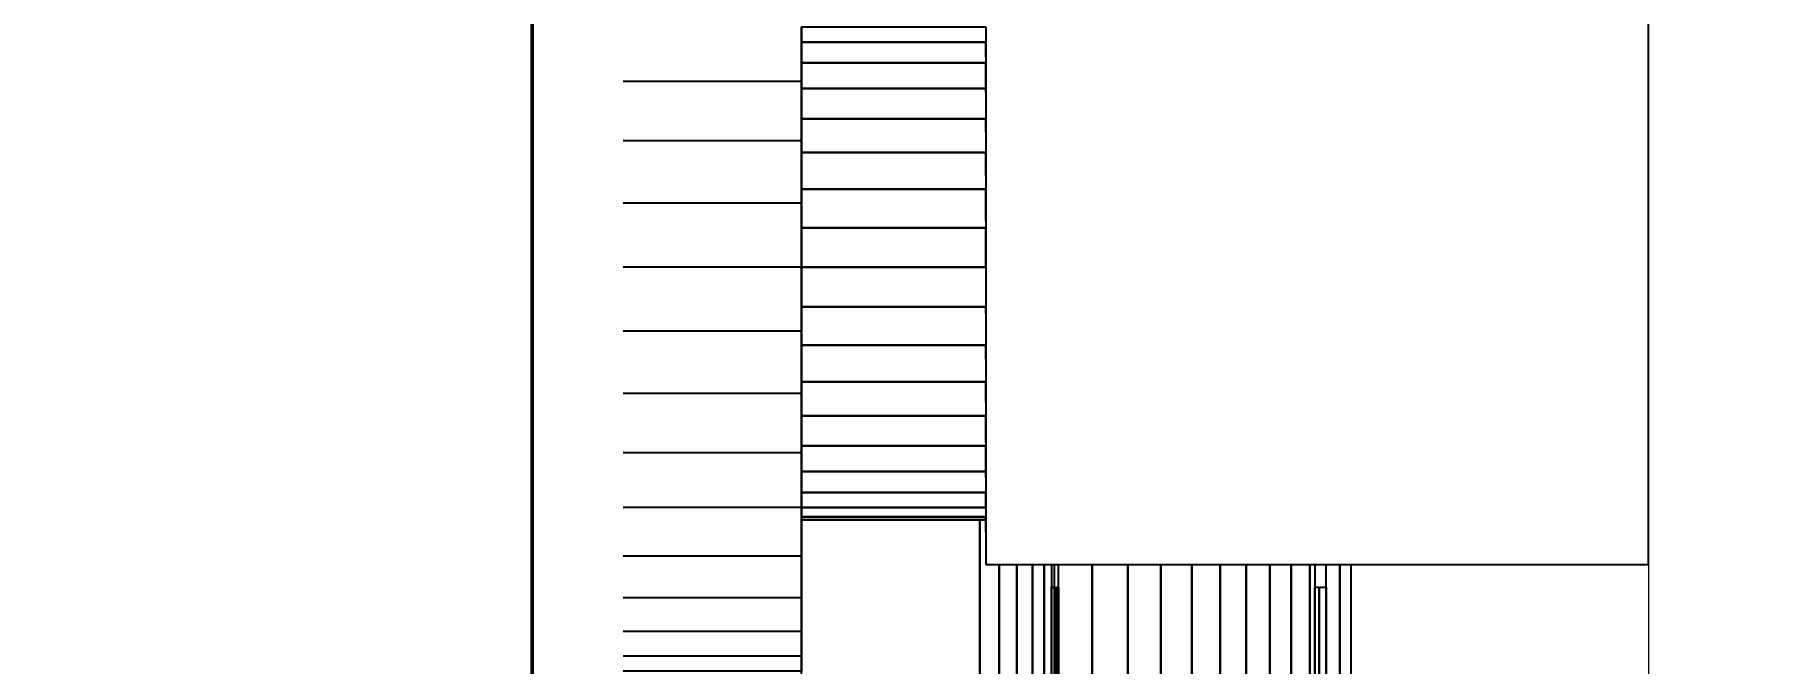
# Model space of a CAD drawing. Header units: millimetres. Extents: x 14929 to 124997, y 1647 to 25134.
# Drawn here: x 15139.44 to 15154.29, y 20472.2 to 20477.62 of the extents above; entities that cross this region are included whole.
import ezdxf

# ---------------------------------------------------------------- set-up
doc = ezdxf.new("R2010")
doc.units = ezdxf.units.MM
doc.layers.add('Moveis', color=1, linetype='Continuous', lineweight=9)
doc.layers.add('Parede Baixa', color=5, linetype='Continuous', lineweight=50)
doc.layers.add('Piso', color=55, linetype='Continuous')
doc.styles.add('Valéria', font='romantic.ttf', dxfattribs={"height": 10})
doc.dimstyles.new('Cota - 50', dxfattribs={"dimtxt": 10, "dimasz": 5, "dimexe": 10, "dimexo": 20, "dimgap": 5, "dimtad": 1, "dimtxsty": 'Valéria', "dimblk": 'DOT', "dimcen": 0, "dimclrd": 12, "dimclre": 12, "dimclrt": 2, "dimazin": 2, "dimtfac": 1, "dimtix": 1, "dimtmove": 0, "dimatfit": 3, "dimldrblk": 'DOT', "dimfxl": 1, "dimarcsym": 0})

# ---------------------------------------------------------------- blocks, each defined once
blk = doc.blocks.new('_Dot')
at = {"color": 0, "linetype": 'ByBlock', "lineweight": -2}
blk.add_line((-0.5, 0), (-1, 0), dxfattribs=at)
at = {"color": 0, "linetype": 'ByBlock', "const_width": 0.5}
blk.add_lwpolyline([(-0.25, 0, 1), (0.25, 0, 1)], format="xyb", close=True, dxfattribs=at)
blk = doc.blocks.new('*D722')
at = {"color": 12, "lineweight": -2, "transparency": 16777216}
for p, q in [((15123.725, 20599.407), (15092.194, 20599.407)), ((15102.194, 20354.407), (15102.194, 20594.407)), ((15123.725, 20349.407), (15092.194, 20349.407))]:
    blk.add_line(p, q, dxfattribs=at)
at = {"layer": 'Defpoints', "color": 0, "transparency": 16777216}
for p in [(15102.194, 20599.407), (15143.725, 20599.407), (15143.725, 20349.407)]:
    blk.add_point(p, dxfattribs=at)
at = {"color": 12, "lineweight": -2, "transparency": 16777216, "xscale": 5, "yscale": 5, "zscale": 5}
for p, rotation in [((15102.194, 20599.407), 90), ((15102.194, 20349.407), 270)]:
    blk.add_blockref('_Dot', p, dxfattribs=dict(at, rotation=rotation))
at = {"color": 2, "transparency": 16777216, "insert": (15091.996, 20474.407), "char_height": 10, "attachment_point": 5, "rotation": 90, "style": 'Valéria'}
blk.add_mtext('{\\fRomantic|b1|i0|c2|p2;250}', dxfattribs=at)

msp = doc.modelspace()

# ---------------------------------------------------------------- hatches: boundary and pattern name
at = {"layer": 'Piso'}
h = msp.add_hatch(dxfattribs=at)
h.set_pattern_fill('ANSI37', color=256, scale=13.33333, angle=-45)
h.paths.add_polyline_path([(15143.725, 20429.733), (15303.725, 20428.97), (15302.831, 20406.905), (15301.29, 20406.059), (15301.29, 20400.14), (15298.659, 20400.14), (15291.911, 20399.632), (15291.911, 20398.505), (15263.685, 20398.505), (15263.685, 20411.076), (15233.003, 20411.076), (15233.003, 20380.333), (15263.685, 20380.333), (15263.685, 20392.905), (15291.911, 20392.905), (15291.911, 20391.778), (15295.921, 20391.778), (15298.659, 20391.269), (15301.29, 20391.269), (15301.29, 20385.35), (15301.044, 20384.68), (15302.831, 20384.505), (15303.725, 20349.407), (15143.725, 20349.407)])
h.paths.add_polyline_path([(15303.725, 20599.407), (15303.725, 20438.97), (15143.725, 20439.733), (15143.724, 20469.532), (15144.508, 20469.532), (15144.586, 20468.943), (15145.148, 20468.892), (15147.58, 20468.892), (15147.746, 20468.914), (15147.9, 20468.978), (15148.033, 20469.079), (15148.134, 20469.212), (15148.201, 20469.372), (15148.249, 20470.772), (15150.749, 20470.772), (15150.776, 20470.796), (15150.776, 20473.052), (15153.34, 20473.052), (15153.34, 20452.265), (15205.009, 20452.209), (15209.221, 20452.265), (15215.981, 20455.215), (15218.494, 20458.297), (15221.419, 20462.606), (15223.525, 20469.279), (15223.253, 20484.273), (15220.009, 20490.324), (15218.617, 20493.496), (15212.399, 20497.92), (15207.431, 20498.758), (15194.55, 20499.405), (15153.34, 20499.015), (15153.34, 20478.172), (15150.776, 20478.172), (15150.776, 20480.46), (15150.771, 20480.487), (15150.749, 20480.497), (15148.249, 20480.497), (15148.22, 20480.755), (15148.22, 20481.692), (15148.198, 20481.858), (15148.041, 20482.194), (15147.628, 20482.377), (15145.142, 20482.376), (15144.828, 20482.246), (15144.543, 20482.033), (15144.508, 20481.692), (15143.725, 20481.692), (15143.72, 20520.187), (15149.579, 20520.187), (15149.606, 20504.873), (15149.537, 20504.385), (15149.272, 20503.916), (15149.057, 20503.776), (15148.874, 20503.758), (15148.752, 20503.74), (15148.639, 20503.637), (15148.59, 20503.483), (15148.59, 20503.293), (15148.593, 20503.108), (15148.647, 20502.966), (15148.828, 20502.717), (15149.277, 20502.717), (15149.793, 20502.962), (15150.269, 20503.457), (15150.485, 20503.867), (15150.645, 20504.396), (15150.686, 20521.668), (15150.262, 20522.71), (15149.579, 20523.107), (15149.579, 20525.307), (15144.532, 20528.301), (15197.318, 20528.614), (15197.185, 20599.48), (15199.222, 20599.407), (15199.222, 20597.048), (15209.222, 20597.048), (15209.222, 20601.992), (15291.224, 20601.992), (15291.224, 20598.992), (15288.224, 20598.992), (15288.224, 20526.492), (15284.724, 20526.492), (15284.724, 20527.992), (15284.606, 20528.877), (15284.314, 20529.014), (15281.724, 20528.992), (15280.577, 20527.846), (15280.224, 20526.992), (15279.696, 20526.988), (15279.634, 20523.861), (15279.766, 20523.536), (15281.472, 20521.257), (15284.131, 20521.257), (15284.996, 20521.961), (15284.724, 20523.992), (15288.224, 20523.992), (15288.224, 20519.992), (15291.224, 20519.992), (15291.224, 20523.992), (15294.724, 20523.992), (15294.724, 20522.492), (15294.724, 20522.461), (15294.674, 20522.272), (15294.901, 20521.646), (15295.383, 20521.46), (15297.724, 20521.492), (15298.87, 20522.638), (15299.224, 20523.492), (15299.566, 20523.492), (15299.783, 20523.75), (15299.786, 20526.759), (15299.549, 20526.992), (15299.224, 20526.992), (15298.87, 20527.846), (15297.724, 20528.992), (15294.915, 20529.018), (15294.497, 20528.346), (15294.724, 20526.492), (15291.224, 20526.492), (15291.224, 20596.992), (15301.224, 20596.992)])

# ---------------------------------------------------------------- linework, layer by layer
at = {"layer": 'Moveis'}
msp.add_line((15153.34, 20499.015, 9825), (15153.34, 20452.209, 9825), dxfattribs=at)
at = {"layer": 'Parede Baixa'}
msp.add_line((15143.725, 20599.407), (15143.725, 20349.407), dxfattribs=at)
at = {"layer": 'Piso'}
for p, q in [((15153.34, 20473.052, 9825), (15153.34, 20478.172, 9825)), ((15146.044, 20477.551, 9825), (15146.044, 20477.682, 9825)), ((15147.631, 20477.682, 9825), (15147.631, 20477.551, 9825)), ((15146.044, 20477.372, 9825), (15146.044, 20477.551, 9825)), ((15147.631, 20477.551, 9825), (15147.631, 20477.422, 9825)), ((15146.044, 20477.21, 9825), (15146.044, 20477.372, 9825)), ((15147.631, 20477.422, 9825), (15147.631, 20477.372, 9825)), ((15147.631, 20477.372, 9825), (15147.631, 20477.151, 9825)), ((15146.044, 20477.151, 9825), (15146.044, 20477.21, 9825)), ((15146.044, 20476.891, 9825), (15146.044, 20477.151, 9825)), ((15147.631, 20477.151, 9825), (15147.631, 20477.117, 9825)), ((15147.631, 20477.117, 9825), (15147.631, 20476.891, 9825)), ((15146.044, 20476.7, 9825), (15146.044, 20476.891, 9825)), ((15147.631, 20476.891, 9825), (15147.631, 20476.774, 9825)), ((15147.631, 20476.774, 9825), (15147.631, 20476.6, 9825)), ((15146.044, 20476.6, 9825), (15146.044, 20476.7, 9825)), ((15146.044, 20476.284, 9825), (15146.044, 20476.6, 9825)), ((15147.631, 20476.6, 9825), (15147.631, 20476.403, 9825)), ((15147.631, 20476.403, 9825), (15147.631, 20476.284, 9825)), ((15146.044, 20476.163, 9825), (15146.044, 20476.284, 9825)), ((15147.631, 20476.284, 9825), (15147.631, 20476.012, 9825)), ((15146.044, 20475.952, 9825), (15146.044, 20476.163, 9825)), ((15146.044, 20475.612, 9825), (15146.044, 20475.952, 9825)), ((15147.631, 20476.012, 9825), (15147.631, 20475.952, 9825)), ((15147.631, 20475.952, 9825), (15147.631, 20475.612, 9825)), ((15146.044, 20475.272, 9825), (15146.044, 20475.612, 9825)), ((15147.631, 20475.612, 9825), (15147.631, 20475.272, 9825)), ((15146.044, 20475.061, 9825), (15146.044, 20475.272, 9825)), ((15147.631, 20475.272, 9825), (15147.631, 20475.212, 9825)), ((15147.631, 20475.212, 9825), (15147.631, 20474.94, 9825)), ((15146.044, 20474.94, 9825), (15146.044, 20475.061, 9825)), ((15146.044, 20474.624, 9825), (15146.044, 20474.94, 9825)), ((15147.631, 20474.94, 9825), (15147.631, 20474.821, 9825)), ((15147.631, 20474.821, 9825), (15147.631, 20474.624, 9825)), ((15146.044, 20474.524, 9825), (15146.044, 20474.624, 9825)), ((15147.631, 20474.624, 9825), (15147.631, 20474.45, 9825)), ((15146.044, 20474.333, 9825), (15146.044, 20474.524, 9825)), ((15147.631, 20474.45, 9825), (15147.631, 20474.333, 9825)), ((15146.044, 20474.073, 9825), (15146.044, 20474.333, 9825)), ((15147.631, 20474.333, 9825), (15147.631, 20474.107, 9825)), ((15147.631, 20474.107, 9825), (15147.631, 20474.073, 9825)), ((15146.044, 20474.014, 9825), (15146.044, 20474.073, 9825)), ((15146.044, 20473.852, 9825), (15146.044, 20474.014, 9825)), ((15147.631, 20474.073, 9825), (15147.631, 20473.852, 9825)), ((15146.044, 20473.673, 9825), (15146.044, 20473.852, 9825)), ((15147.631, 20473.852, 9825), (15147.631, 20473.802, 9825)), ((15146.044, 20473.543, 9825), (15146.044, 20473.673, 9825)), ((15147.631, 20473.802, 9825), (15147.631, 20473.673, 9825)), ((15147.631, 20473.673, 9825), (15147.631, 20473.543, 9825)), ((15146.044, 20473.463, 9825), (15146.044, 20473.543, 9825)), ((15147.631, 20473.543, 9825), (15147.631, 20473.463, 9825)), ((15146.044, 20473.436, 9825), (15146.044, 20473.463, 9825)), ((15146.044, 20473.436, 9825), (15147.58, 20473.436, 9825)), ((15146.044, 20473.123, 9825), (15146.044, 20473.436, 9825)), ((15147.58, 20473.436, 9825), (15147.631, 20473.436, 9825)), ((15147.631, 20473.463, 9825), (15147.631, 20473.436, 9825)), ((15147.631, 20473.436, 9825), (15147.631, 20473.331, 9825)), ((15147.631, 20473.331, 9825), (15147.631, 20473.177, 9825)), ((15146.044, 20472.764, 9825), (15146.044, 20473.123, 9825)), ((15147.631, 20473.177, 9825), (15147.631, 20473.084, 9825)), ((15147.631, 20473.084, 9825), (15147.631, 20473.052, 9825)), ((15147.631, 20473.052, 9825), (15147.746, 20473.052, 9825)), ((15147.746, 20473.052, 9825), (15147.9, 20473.052, 9825)), ((15147.9, 20473.052, 9825), (15148.033, 20473.052, 9825)), ((15148.033, 20473.052, 9825), (15148.134, 20473.052, 9825)), ((15148.134, 20473.052, 9825), (15148.198, 20473.052, 9825)), ((15148.198, 20473.052, 9825), (15148.22, 20473.052, 9825)), ((15148.22, 20473.052, 9825), (15148.22, 20472.982, 9825)), ((15148.22, 20473.052, 9825), (15148.231, 20473.052, 9825)), ((15148.22, 20472.982, 9825), (15148.22, 20472.888, 9825)), ((15148.231, 20473.052, 9825), (15148.239, 20473.052, 9825)), ((15148.239, 20473.052, 9825), (15148.259, 20473.052, 9825)), ((15148.259, 20473.052, 9825), (15148.547, 20473.052, 9825)), ((15148.547, 20473.052, 9825), (15148.854, 20473.052, 9825)), ((15148.854, 20473.052, 9825), (15149.14, 20473.052, 9825)), ((15149.14, 20473.052, 9825), (15149.406, 20473.052, 9825)), ((15149.406, 20473.052, 9825), (15149.651, 20473.052, 9825)), ((15149.651, 20473.052, 9825), (15149.875, 20473.052, 9825)), ((15149.875, 20473.052, 9825), (15150.079, 20473.052, 9825)), ((15150.079, 20473.052, 9825), (15150.261, 20473.052, 9825)), ((15150.261, 20473.052, 9825), (15150.423, 20473.052, 9825)), ((15150.423, 20473.052, 9825), (15150.467, 20473.052, 9825)), ((15150.467, 20473.052, 9825), (15150.467, 20472.982, 9825)), ((15150.467, 20473.052, 9825), (15150.499, 20473.052, 9825)), ((15150.467, 20472.982, 9825), (15150.467, 20472.888, 9825)), ((15150.499, 20473.052, 9825), (15150.506, 20473.052, 9825)), ((15150.506, 20473.052, 9825), (15150.563, 20473.052, 9825)), ((15150.563, 20473.052, 9825), (15150.682, 20473.052, 9825)), ((15150.682, 20473.052, 9825), (15150.776, 20473.052, 9825)), ((15150.776, 20473.052, 9825), (15150.776, 20472.982, 9825)), ((15150.776, 20473.052, 9825), (15153.34, 20473.052, 9825)), ((15150.776, 20472.982, 9825), (15150.776, 20472.888, 9825)), ((15146.044, 20472.476, 9825), (15146.044, 20472.764, 9825)), ((15148.198, 20472.857, 9825), (15148.22, 20472.857, 9825)), ((15148.22, 20472.888, 9825), (15148.22, 20472.857, 9825)), ((15148.22, 20472.857, 9825), (15148.231, 20472.857, 9825)), ((15148.22, 20472.857, 9825), (15148.22, 20470.809, 9825)), ((15148.22, 20472.857, 9825), (15148.225, 20470.809, 9825)), ((15148.239, 20472.857, 9825), (15148.259, 20472.857, 9825)), ((15150.467, 20472.888, 9825), (15150.467, 20472.857, 9825)), ((15150.467, 20472.857, 9825), (15150.499, 20472.857, 9825)), ((15150.467, 20472.857, 9825), (15150.467, 20470.809, 9825)), ((15150.506, 20472.857, 9825), (15150.563, 20472.857, 9825)), ((15150.776, 20472.888, 9825), (15150.776, 20472.857, 9825)), ((15150.776, 20472.857, 9825), (15150.776, 20470.809, 9825)), ((15146.044, 20472.264, 9825), (15146.044, 20472.476, 9825)), ((15146.044, 20472.135, 9825), (15146.044, 20472.264, 9825))]:
    msp.add_line(p, q, dxfattribs=at)
for points, invisible_edges in [([(15144.508, 20477.21, 9825), (15146.044, 20477.682, 9825), (15146.044, 20477.21, 9825)], 3), ([(15147.631, 20477.682, 9825), (15146.044, 20477.551, 9825), (15146.044, 20477.682, 9825)], 1), ([(15146.044, 20477.551, 9825), (15147.631, 20477.682, 9825), (15147.631, 20477.551, 9825)], 1), ([(15146.044, 20477.21, 9825), (15146.044, 20477.682, 9825), (15146.044, 20477.551, 9825)], 13), ([(15147.631, 20477.551, 9825), (15154.159, 20477.683, 9825), (15147.631, 20477.422, 9825)], 3), ([(15147.631, 20477.551, 9825), (15146.044, 20477.372, 9825), (15146.044, 20477.551, 9825)], 1), ([(15146.044, 20477.372, 9825), (15147.631, 20477.551, 9825), (15147.631, 20477.372, 9825)], 3), ([(15146.044, 20477.21, 9825), (15146.044, 20477.551, 9825), (15146.044, 20477.372, 9825)], 1), ([(15147.631, 20477.372, 9825), (15147.631, 20477.551, 9825), (15147.631, 20477.422, 9825)], 1), ([(15147.631, 20477.372, 9825), (15146.044, 20477.21, 9825), (15146.044, 20477.372, 9825)], 1), ([(15146.044, 20477.21, 9825), (15147.631, 20477.372, 9825), (15146.044, 20477.151, 9825)], 3), ([(15146.044, 20477.151, 9825), (15147.631, 20477.372, 9825), (15147.631, 20477.151, 9825)], 1), ([(15147.631, 20477.372, 9825), (15154.159, 20477.422, 9825), (15147.631, 20477.151, 9825)], 3), ([(15147.631, 20477.151, 9825), (15154.159, 20477.422, 9825), (15147.631, 20477.117, 9825)], 3), ([(15144.508, 20476.7, 9825), (15146.044, 20477.21, 9825), (15146.044, 20476.7, 9825)], 3), ([(15146.044, 20476.7, 9825), (15146.044, 20477.21, 9825), (15146.044, 20477.151, 9825)], 13), ([(15147.631, 20477.151, 9825), (15146.044, 20476.891, 9825), (15146.044, 20477.151, 9825)], 1), ([(15146.044, 20476.891, 9825), (15147.631, 20477.151, 9825), (15147.631, 20476.891, 9825)], 3), ([(15146.044, 20476.7, 9825), (15146.044, 20477.151, 9825), (15146.044, 20476.891, 9825)], 1), ([(15147.631, 20476.891, 9825), (15147.631, 20477.151, 9825), (15147.631, 20477.117, 9825)], 1), ([(15147.631, 20476.891, 9825), (15154.159, 20477.117, 9825), (15147.631, 20476.774, 9825)], 3), ([(15147.631, 20476.891, 9825), (15146.044, 20476.7, 9825), (15146.044, 20476.891, 9825)], 1), ([(15146.044, 20476.7, 9825), (15147.631, 20476.891, 9825), (15146.044, 20476.6, 9825)], 3), ([(15146.044, 20476.6, 9825), (15147.631, 20476.891, 9825), (15147.631, 20476.6, 9825)], 3), ([(15147.631, 20476.6, 9825), (15147.631, 20476.891, 9825), (15147.631, 20476.774, 9825)], 1), ([(15147.631, 20476.6, 9825), (15154.159, 20476.774, 9825), (15147.631, 20476.403, 9825)], 3), ([(15144.508, 20476.163, 9825), (15146.044, 20476.7, 9825), (15146.044, 20476.163, 9825)], 3), ([(15146.044, 20476.163, 9825), (15146.044, 20476.7, 9825), (15146.044, 20476.6, 9825)], 13), ([(15147.631, 20476.6, 9825), (15146.044, 20476.284, 9825), (15146.044, 20476.6, 9825)], 1), ([(15146.044, 20476.284, 9825), (15147.631, 20476.6, 9825), (15147.631, 20476.284, 9825)], 3), ([(15146.044, 20476.163, 9825), (15146.044, 20476.6, 9825), (15146.044, 20476.284, 9825)], 1), ([(15147.631, 20476.284, 9825), (15147.631, 20476.6, 9825), (15147.631, 20476.403, 9825)], 1), ([(15147.631, 20476.284, 9825), (15154.159, 20476.403, 9825), (15147.631, 20476.012, 9825)], 3), ([(15147.631, 20476.284, 9825), (15146.044, 20476.163, 9825), (15146.044, 20476.284, 9825)], 1), ([(15146.044, 20476.163, 9825), (15147.631, 20476.284, 9825), (15146.044, 20475.952, 9825)], 3), ([(15146.044, 20475.952, 9825), (15147.631, 20476.284, 9825), (15147.631, 20475.952, 9825)], 3), ([(15147.631, 20475.952, 9825), (15147.631, 20476.284, 9825), (15147.631, 20476.012, 9825)], 1), ([(15144.508, 20475.612, 9825), (15146.044, 20476.163, 9825), (15146.044, 20475.612, 9825)], 3), ([(15146.044, 20475.612, 9825), (15146.044, 20476.163, 9825), (15146.044, 20475.952, 9825)], 1), ([(15147.631, 20475.952, 9825), (15146.044, 20475.612, 9825), (15146.044, 20475.952, 9825)], 1), ([(15146.044, 20475.612, 9825), (15147.631, 20475.952, 9825), (15147.631, 20475.612, 9825)], 1), ([(15147.631, 20475.952, 9825), (15154.159, 20476.012, 9825), (15147.631, 20475.612, 9825)], 3), ([(15144.508, 20475.061, 9825), (15146.044, 20475.612, 9825), (15146.044, 20475.061, 9825)], 3), ([(15147.631, 20475.612, 9825), (15146.044, 20475.272, 9825), (15146.044, 20475.612, 9825)], 1), ([(15146.044, 20475.272, 9825), (15147.631, 20475.612, 9825), (15147.631, 20475.272, 9825)], 1), ([(15146.044, 20475.061, 9825), (15146.044, 20475.612, 9825), (15146.044, 20475.272, 9825)], 1), ([(15147.631, 20475.272, 9825), (15154.159, 20475.612, 9825), (15147.631, 20475.212, 9825)], 3), ([(15147.631, 20475.272, 9825), (15146.044, 20475.061, 9825), (15146.044, 20475.272, 9825)], 1), ([(15146.044, 20475.061, 9825), (15147.631, 20475.272, 9825), (15146.044, 20474.94, 9825)], 3), ([(15146.044, 20474.94, 9825), (15147.631, 20475.272, 9825), (15147.631, 20474.94, 9825)], 3), ([(15147.631, 20474.94, 9825), (15147.631, 20475.272, 9825), (15147.631, 20475.212, 9825)], 1), ([(15147.631, 20474.94, 9825), (15154.159, 20475.212, 9825), (15147.631, 20474.821, 9825)], 3), ([(15144.508, 20474.524, 9825), (15146.044, 20475.061, 9825), (15146.044, 20474.524, 9825)], 3), ([(15146.044, 20474.524, 9825), (15146.044, 20475.061, 9825), (15146.044, 20474.94, 9825)], 13), ([(15147.631, 20474.94, 9825), (15146.044, 20474.624, 9825), (15146.044, 20474.94, 9825)], 1), ([(15146.044, 20474.624, 9825), (15147.631, 20474.94, 9825), (15147.631, 20474.624, 9825)], 3), ([(15146.044, 20474.524, 9825), (15146.044, 20474.94, 9825), (15146.044, 20474.624, 9825)], 1), ([(15147.631, 20474.624, 9825), (15147.631, 20474.94, 9825), (15147.631, 20474.821, 9825)], 1), ([(15147.631, 20474.624, 9825), (15154.159, 20474.821, 9825), (15147.631, 20474.45, 9825)], 3), ([(15147.631, 20474.624, 9825), (15146.044, 20474.524, 9825), (15146.044, 20474.624, 9825)], 1), ([(15146.044, 20474.524, 9825), (15147.631, 20474.624, 9825), (15146.044, 20474.333, 9825)], 3), ([(15146.044, 20474.333, 9825), (15147.631, 20474.624, 9825), (15147.631, 20474.333, 9825)], 3), ([(15147.631, 20474.333, 9825), (15147.631, 20474.624, 9825), (15147.631, 20474.45, 9825)], 1), ([(15144.508, 20474.014, 9825), (15146.044, 20474.524, 9825), (15146.044, 20474.014, 9825)], 3), ([(15146.044, 20474.014, 9825), (15146.044, 20474.524, 9825), (15146.044, 20474.333, 9825)], 13), ([(15147.631, 20474.333, 9825), (15154.159, 20474.45, 9825), (15147.631, 20474.107, 9825)], 3), ([(15147.631, 20474.333, 9825), (15146.044, 20474.073, 9825), (15146.044, 20474.333, 9825)], 1), ([(15146.044, 20474.073, 9825), (15147.631, 20474.333, 9825), (15147.631, 20474.073, 9825)], 3), ([(15146.044, 20474.014, 9825), (15146.044, 20474.333, 9825), (15146.044, 20474.073, 9825)], 1), ([(15147.631, 20474.073, 9825), (15147.631, 20474.333, 9825), (15147.631, 20474.107, 9825)], 1), ([(15147.631, 20474.073, 9825), (15154.159, 20474.107, 9825), (15147.631, 20473.852, 9825)], 3), ([(15147.631, 20473.852, 9825), (15154.159, 20474.107, 9825), (15147.631, 20473.802, 9825)], 3), ([(15144.508, 20473.543, 9825), (15146.044, 20474.014, 9825), (15146.044, 20473.543, 9825)], 3), ([(15147.631, 20474.073, 9825), (15146.044, 20474.014, 9825), (15146.044, 20474.073, 9825)], 1), ([(15146.044, 20474.014, 9825), (15147.631, 20474.073, 9825), (15146.044, 20473.852, 9825)], 3), ([(15146.044, 20473.852, 9825), (15147.631, 20474.073, 9825), (15147.631, 20473.852, 9825)], 1), ([(15146.044, 20473.543, 9825), (15146.044, 20474.014, 9825), (15146.044, 20473.852, 9825)], 13), ([(15147.631, 20473.852, 9825), (15146.044, 20473.673, 9825), (15146.044, 20473.852, 9825)], 1), ([(15146.044, 20473.673, 9825), (15147.631, 20473.852, 9825), (15147.631, 20473.673, 9825)], 3), ([(15146.044, 20473.543, 9825), (15146.044, 20473.852, 9825), (15146.044, 20473.673, 9825)], 1), ([(15147.631, 20473.673, 9825), (15147.631, 20473.852, 9825), (15147.631, 20473.802, 9825)], 1), ([(15147.631, 20473.673, 9825), (15146.044, 20473.543, 9825), (15146.044, 20473.673, 9825)], 1), ([(15146.044, 20473.543, 9825), (15147.631, 20473.673, 9825), (15147.631, 20473.543, 9825)], 1), ([(15147.631, 20473.673, 9825), (15154.159, 20473.802, 9825), (15147.631, 20473.543, 9825)], 3), ([(15144.508, 20473.123, 9825), (15146.044, 20473.543, 9825), (15146.044, 20473.123, 9825)], 3), ([(15147.631, 20473.543, 9825), (15146.044, 20473.463, 9825), (15146.044, 20473.543, 9825)], 1), ([(15146.044, 20473.463, 9825), (15147.631, 20473.543, 9825), (15147.631, 20473.463, 9825)], 1), ([(15146.044, 20473.123, 9825), (15146.044, 20473.543, 9825), (15146.044, 20473.463, 9825)], 13), ([(15147.631, 20473.463, 9825), (15154.159, 20473.541, 9825), (15147.631, 20473.436, 9825)], 3), ([(15147.631, 20473.436, 9825), (15154.159, 20473.541, 9825), (15147.631, 20473.331, 9825)], 3), ([(15147.631, 20473.463, 9825), (15146.044, 20473.436, 9825), (15146.044, 20473.463, 9825)], 1), ([(15146.044, 20473.436, 9825), (15147.631, 20473.463, 9825), (15147.58, 20473.436, 9825)], 3), ([(15146.044, 20473.123, 9825), (15146.044, 20473.463, 9825), (15146.044, 20473.436, 9825)], 1), ([(15147.58, 20473.436, 9825), (15146.044, 20473.123, 9825), (15146.044, 20473.436, 9825)], 1), ([(15146.044, 20473.123, 9825), (15147.58, 20473.436, 9825), (15146.044, 20472.764, 9825)], 3), ([(15146.044, 20472.764, 9825), (15147.58, 20473.436, 9825), (15146.044, 20472.476, 9825)], 3), ([(15146.044, 20472.476, 9825), (15147.58, 20473.436, 9825), (15146.044, 20472.264, 9825)], 3), ([(15146.044, 20472.264, 9825), (15147.58, 20473.436, 9825), (15146.044, 20472.135, 9825)], 3), ([(15146.044, 20472.135, 9825), (15147.58, 20473.436, 9825), (15146.044, 20472.092, 9825)], 3), ([(15147.58, 20469.532, 9825), (15146.044, 20472.092, 9825), (15147.58, 20473.436, 9825)], 3), ([(15147.58, 20473.436, 9825), (15147.631, 20473.463, 9825), (15147.631, 20473.436, 9825)], 1), ([(15147.631, 20473.436, 9825), (15147.58, 20469.532, 9825), (15147.58, 20473.436, 9825)], 1), ([(15147.631, 20473.052, 9825), (15147.631, 20473.436, 9825), (15147.631, 20473.331, 9825)], 13), ([(15147.631, 20473.052, 9825), (15147.631, 20473.331, 9825), (15147.631, 20473.177, 9825)], 13), ([(15144.508, 20472.764, 9825), (15146.044, 20473.123, 9825), (15146.044, 20472.764, 9825)], 1), ([(15147.631, 20473.052, 9825), (15147.631, 20473.177, 9825), (15147.631, 20473.084, 9825)], 1), ([(15147.58, 20469.532, 9825), (15147.631, 20473.052, 9825), (15147.746, 20469.532, 9825)], 3), ([(15147.746, 20469.532, 9825), (15147.631, 20473.052, 9825), (15147.746, 20473.052, 9825)], 1), ([(15147.9, 20473.052, 9825), (15147.746, 20469.532, 9825), (15147.746, 20473.052, 9825)], 1), ([(15147.746, 20469.532, 9825), (15147.9, 20473.052, 9825), (15147.9, 20469.532, 9825)], 1), ([(15148.033, 20473.052, 9825), (15147.9, 20469.532, 9825), (15147.9, 20473.052, 9825)], 1), ([(15147.9, 20469.532, 9825), (15148.033, 20473.052, 9825), (15148.033, 20469.532, 9825)], 1), ([(15148.134, 20473.052, 9825), (15148.033, 20469.532, 9825), (15148.033, 20473.052, 9825)], 1), ([(15148.033, 20469.532, 9825), (15148.134, 20473.052, 9825), (15148.134, 20469.532, 9825)], 1), ([(15148.198, 20473.052, 9825), (15148.134, 20469.532, 9825), (15148.134, 20473.052, 9825)], 1), ([(15148.134, 20469.532, 9825), (15148.198, 20473.052, 9825), (15148.198, 20469.532, 9825)], 3), ([(15148.198, 20469.532, 9825), (15148.198, 20473.052, 9825), (15148.198, 20472.982, 9825)], 13), ([(15148.198, 20469.532, 9825), (15148.198, 20472.982, 9825), (15148.198, 20472.888, 9825)], 13), ([(15148.547, 20473.052, 9825), (15148.259, 20472.982, 9825), (15148.259, 20473.052, 9825)], 1), ([(15148.259, 20472.982, 9825), (15148.547, 20473.052, 9825), (15148.259, 20472.888, 9825)], 3), ([(15148.259, 20472.888, 9825), (15148.547, 20473.052, 9825), (15148.259, 20472.857, 9825)], 3), ([(15148.259, 20472.857, 9825), (15148.547, 20473.052, 9825), (15148.259, 20470.809, 9825)], 3), ([(15148.259, 20470.809, 9825), (15148.547, 20473.052, 9825), (15148.547, 20470.809, 9825)], 1), ([(15148.854, 20473.052, 9825), (15148.547, 20470.809, 9825), (15148.547, 20473.052, 9825)], 1), ([(15148.547, 20470.809, 9825), (15148.854, 20473.052, 9825), (15148.854, 20470.809, 9825)], 1), ([(15149.14, 20473.052, 9825), (15148.854, 20470.809, 9825), (15148.854, 20473.052, 9825)], 1), ([(15148.854, 20470.809, 9825), (15149.14, 20473.052, 9825), (15149.14, 20470.809, 9825)], 1), ([(15149.406, 20473.052, 9825), (15149.14, 20470.809, 9825), (15149.14, 20473.052, 9825)], 1), ([(15149.14, 20470.809, 9825), (15149.406, 20473.052, 9825), (15149.406, 20470.809, 9825)], 1), ([(15149.651, 20473.052, 9825), (15149.406, 20470.809, 9825), (15149.406, 20473.052, 9825)], 1), ([(15149.406, 20470.809, 9825), (15149.651, 20473.052, 9825), (15149.651, 20470.809, 9825)], 1), ([(15149.875, 20473.052, 9825), (15149.651, 20470.809, 9825), (15149.651, 20473.052, 9825)], 1), ([(15149.651, 20470.809, 9825), (15149.875, 20473.052, 9825), (15149.875, 20470.809, 9825)], 1), ([(15150.079, 20473.052, 9825), (15149.875, 20470.809, 9825), (15149.875, 20473.052, 9825)], 1), ([(15149.875, 20470.809, 9825), (15150.079, 20473.052, 9825), (15150.079, 20470.809, 9825)], 1), ([(15150.261, 20473.052, 9825), (15150.079, 20470.809, 9825), (15150.079, 20473.052, 9825)], 1), ([(15150.079, 20470.809, 9825), (15150.261, 20473.052, 9825), (15150.261, 20470.809, 9825)], 1), ([(15150.423, 20473.052, 9825), (15150.261, 20470.809, 9825), (15150.261, 20473.052, 9825)], 1), ([(15150.261, 20470.809, 9825), (15150.423, 20473.052, 9825), (15150.423, 20470.809, 9825)], 1), ([(15150.467, 20473.052, 9825), (15150.423, 20470.809, 9825), (15150.423, 20473.052, 9825)], 1), ([(15150.423, 20470.809, 9825), (15150.467, 20473.052, 9825), (15150.434, 20470.809, 9825)], 3), ([(15150.434, 20470.809, 9825), (15150.467, 20473.052, 9825), (15150.467, 20470.809, 9825)], 3), ([(15150.467, 20470.809, 9825), (15150.467, 20473.052, 9825), (15150.467, 20472.982, 9825)], 13), ([(15150.467, 20470.809, 9825), (15150.467, 20472.982, 9825), (15150.467, 20472.888, 9825)], 13), ([(15150.682, 20473.052, 9825), (15150.563, 20472.982, 9825), (15150.563, 20473.052, 9825)], 1), ([(15150.563, 20472.982, 9825), (15150.682, 20473.052, 9825), (15150.563, 20472.888, 9825)], 3), ([(15150.563, 20472.888, 9825), (15150.682, 20473.052, 9825), (15150.563, 20472.857, 9825)], 3), ([(15150.563, 20472.857, 9825), (15150.682, 20473.052, 9825), (15150.563, 20470.809, 9825)], 3), ([(15150.563, 20470.809, 9825), (15150.682, 20473.052, 9825), (15150.682, 20470.809, 9825)], 1), ([(15150.776, 20473.052, 9825), (15150.682, 20470.809, 9825), (15150.682, 20473.052, 9825)], 1), ([(15150.682, 20470.809, 9825), (15150.776, 20473.052, 9825), (15150.743, 20470.809, 9825)], 3), ([(15150.743, 20470.809, 9825), (15150.776, 20473.052, 9825), (15150.776, 20470.809, 9825)], 3), ([(15150.776, 20470.809, 9825), (15150.776, 20473.052, 9825), (15150.776, 20472.982, 9825)], 13), ([(15150.776, 20470.809, 9825), (15150.776, 20472.982, 9825), (15150.776, 20472.888, 9825)], 13), ([(15144.508, 20472.476, 9825), (15146.044, 20472.764, 9825), (15146.044, 20472.476, 9825)], 1), ([(15148.198, 20469.532, 9825), (15148.198, 20472.888, 9825), (15148.198, 20472.857, 9825)], 13), ([(15148.22, 20472.857, 9825), (15148.198, 20470.771, 9825), (15148.198, 20472.857, 9825)], 1), ([(15148.198, 20470.771, 9825), (15148.22, 20472.857, 9825), (15148.22, 20470.771, 9825)], 3), ([(15148.198, 20469.532, 9825), (15148.198, 20472.857, 9825), (15148.198, 20470.771, 9825)], 13), ([(15148.22, 20470.771, 9825), (15148.22, 20472.857, 9825), (15148.22, 20470.809, 9825)], 13), ([(15148.259, 20472.857, 9825), (15148.239, 20470.809, 9825), (15148.239, 20472.857, 9825)], 1), ([(15148.239, 20470.809, 9825), (15148.259, 20472.857, 9825), (15148.259, 20470.809, 9825)], 1), ([(15150.467, 20470.809, 9825), (15150.467, 20472.888, 9825), (15150.467, 20472.857, 9825)], 1), ([(15150.499, 20472.857, 9825), (15150.467, 20470.809, 9825), (15150.467, 20472.857, 9825)], 1), ([(15150.467, 20470.809, 9825), (15150.499, 20472.857, 9825), (15150.499, 20470.809, 9825)], 1), ([(15150.563, 20472.857, 9825), (15150.506, 20470.809, 9825), (15150.506, 20472.857, 9825)], 1), ([(15150.506, 20470.809, 9825), (15150.563, 20472.857, 9825), (15150.511, 20470.809, 9825)], 3), ([(15150.511, 20470.809, 9825), (15150.563, 20472.857, 9825), (15150.513, 20470.799, 9825)], 3), ([(15150.525, 20470.771, 9825), (15150.563, 20472.857, 9825), (15150.563, 20470.809, 9825)], 13), ([(15150.776, 20470.809, 9825), (15150.776, 20472.888, 9825), (15150.776, 20472.857, 9825)], 1), ([(15144.508, 20472.264, 9825), (15146.044, 20472.476, 9825), (15146.044, 20472.264, 9825)], 1), ([(15144.508, 20472.135, 9825), (15146.044, 20472.264, 9825), (15146.044, 20472.135, 9825)], 1)]:
    msp.add_3dface(points, dxfattribs=dict(at, invisible_edges=invisible_edges))

# ---------------------------------------------------------------- dimensions: what is measured, and where the dimension line sits
dim = msp.add_linear_dim(base=(15102.194, 20599.407), p1=(15143.725, 20349.407), p2=(15143.725, 20599.407), angle=90, text='{\\fRomantic|b1|i0|c2|p2;<>}', dimstyle='Cota - 50', override={"dimtmove": 1})
dim.commit()
dim.dimension.update_dxf_attribs({"geometry": '*D722', "text_midpoint": (15091.996, 20474.407)})

doc.saveas('drawing.dxf')
